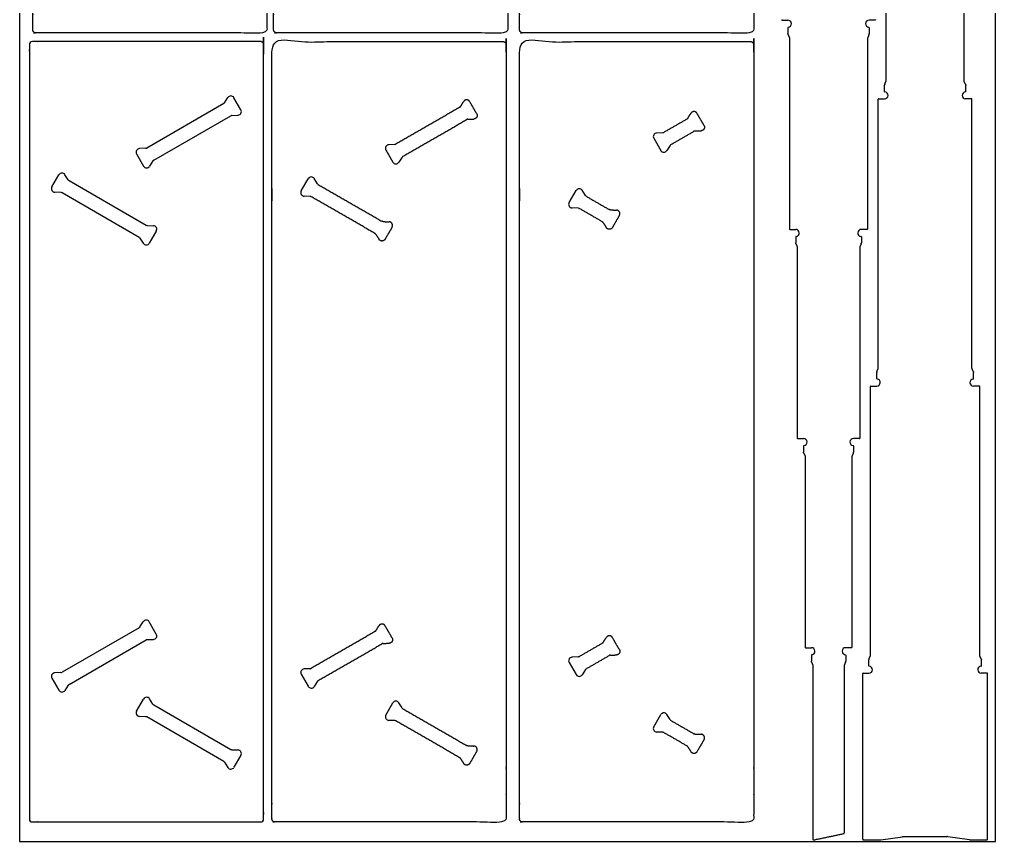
# Model space of a CAD drawing. Header units: millimetres. Extents: x -3995 to 3987, y -3942 to 2675.
# Drawn here: x 398 to 1648, y -500 to 553 of the extents above; entities that cross this region are included whole.
import ezdxf

# ---------------------------------------------------------------- set-up
doc = ezdxf.new("R2010")
doc.units = ezdxf.units.MM
doc.header["$MEASUREMENT"] = 0
doc.layers.add('Default', color=18, linetype='Continuous', true_color=0x000000)
doc.layers.add('Layer 02', color=1, linetype='Continuous', true_color=0xff0000)

msp = doc.modelspace()

# ---------------------------------------------------------------- linework, layer by layer
at = {"layer": 'Default'}
for p, q in [((1374.6, 552.3, -11.6), (1382.1, 552.3, -11.6)), ((1493.6, 552.3, -11.6), (1486, 552.3, -11.6)), ((1498.3, 451.6, -11.6), (1505.8, 451.6, -11.6)), ((1617.3, 451.6, -11.6), (1609.7, 451.6, -11.6)), ((1384.6, 284.3, -11.6), (1392.1, 284.3, -11.6)), ((1483.6, 284.3, -11.6), (1476, 284.3, -11.6)), ((1488.3, 83.6, -11.6), (1495.8, 83.6, -11.6)), ((1627.3, 83.6, -11.6), (1619.7, 83.6, -11.6)), ((1394.6, 16.3, -11.6), (1402.1, 16.3, -11.6)), ((1473.6, 16.3, -11.6), (1466, 16.3, -11.6)), ((1404.6, -251.7, -11.6), (1412.1, -251.7, -11.6)), ((1463.6, -251.7, -11.6), (1456, -251.7, -11.6)), ((1478.3, -284.4, -11.6), (1485.8, -284.4, -11.6)), ((1637.3, -284.4, -11.6), (1629.7, -284.4, -11.6)), ((1501.1, -497.9, -11.6), (1528.7, -493.9, -11.6)), ((1614.5, -497.9, -11.6), (1586.8, -493.9, -11.6))]:
    msp.add_line(p, q, dxfattribs=at)
for points in [[(1374.1, 553.3), (1374.1, 552.8)], [(1494.1, 553.3), (1494.1, 552.8)], [(660.6, 446.6), (664.8, 453.2)], [(681.5, 437.5), (672.5, 453.1)], [(1497.8, 450.6), (1497.8, 451.1)], [(1617.8, 450.6), (1617.8, 451.1)], [(659.6, 445.6), (560.8, 388.6)], [(569.8, 373), (668.6, 430)], [(670, 430.4), (677.8, 430.7)], [(1210.2, 401.1), (1219.2, 385.5)], [(1221.7, 408.2), (1213.9, 407.8)], [(559.4, 388.2), (551.5, 387.8)], [(878.6, 393.2), (870.8, 392.8)], [(1231.1, 392), (1226.9, 385.3)], [(547.8, 381.1), (556.8, 365.5)], [(867.1, 386.1), (876.1, 370.5)], [(888, 377), (883.8, 370.3)], [(568.7, 372), (564.5, 365.3)], [(439.4, 338.7), (448.4, 354.2)], [(460.3, 347.8), (456.1, 354.4)], [(461.4, 346.8), (560.2, 289.7)], [(758.7, 333.7), (767.7, 349.2)], [(779.6, 342.8), (775.4, 349.4)], [(451, 331.6), (443.1, 331.9)], [(551.2, 274.1), (452.4, 331.2)], [(770.3, 326.6), (762.4, 326.9)], [(1101.8, 318.7), (1110.8, 334.2)], [(1122.7, 327.8), (1118.5, 334.4)], [(1113.4, 311.6), (1105.5, 311.9)], [(561.6, 289.3), (569.4, 289)], [(573.1, 282.2), (564.1, 266.7)], [(1384.1, 285.3), (1384.1, 284.8)], [(1484.1, 285.3), (1484.1, 284.8)], [(552.2, 273.1), (556.4, 266.5)], [(1487.8, 82.6), (1487.8, 83.1)], [(1627.8, 82.6), (1627.8, 83.1)], [(1394.1, 17.3), (1394.1, 16.8)], [(1474.1, 17.3), (1474.1, 16.8)], [(552.2, -225.1), (556.4, -218.5)], [(573.1, -234.2), (564.1, -218.6)], [(551.2, -226.1), (452.4, -283.2)], [(461.4, -298.7), (560.2, -241.7)], [(561.6, -241.3), (569.4, -241)], [(1404.1, -250.7), (1404.1, -251.2)], [(1464.1, -250.7), (1464.1, -251.2)], [(1101.8, -270.6), (1110.8, -286.2)], [(1113.4, -263.6), (1105.5, -263.9)], [(451, -283.6), (443.1, -283.9)], [(758.7, -285.6), (767.7, -301.2)], [(770.3, -278.6), (762.4, -278.9)], [(1122.7, -279.7), (1118.5, -286.4)], [(1477.8, -285.4), (1477.8, -284.9)], [(1637.8, -285.4), (1637.8, -284.9)], [(439.4, -290.6), (448.4, -306.2)], [(460.3, -299.7), (456.1, -306.4)], [(779.6, -294.7), (775.4, -301.4)], [(547.8, -333), (556.8, -317.5)], [(568.7, -323.9), (564.5, -317.3)], [(569.8, -324.9), (668.6, -382)], [(867.1, -338), (876.1, -322.5)], [(888, -328.9), (883.8, -322.3)], [(1210.2, -353), (1219.2, -337.5)], [(1231.1, -343.9), (1226.9, -337.3)], [(559.4, -340.1), (551.5, -339.8)], [(659.6, -397.6), (560.8, -340.5)], [(878.6, -345.1), (870.8, -344.8)], [(1221.7, -360.1), (1213.9, -359.8)], [(670, -382.4), (677.8, -382.7)], [(660.6, -398.6), (664.8, -405.2)], [(681.5, -389.5), (672.5, -405)]]:
    msp.add_lwpolyline(points, dxfattribs=at)
for centre, radius, start, end in [((1374.6, 552.8, -11.6), 0.5, 180, 270), ((1382.1, 547.8, -11.6), 4.5, 275.5056, 90), ((1486, 547.8, -11.6), 4.5, 90, 264.4944), ((1493.6, 552.8, -11.6), 0.5, 270, 0), ((1382.6, 542.8, -11.6), 0.5, 95.5056, 180), ((1485.6, 542.8, -11.6), 0.5, 0, 84.4944), ((414.5, 521, -11.6), 4, 90, 180), ((668.6, 450.8, -11.6), 4.5, 30, 147.6278), ((1498.3, 451.1, -11.6), 0.5, 90, 180), ((1506.3, 461.1, -11.6), 0.5, 180, 264.4944), ((1505.8, 456.1, -11.6), 4.5, 270, 84.4944), ((1609.7, 456.1, -11.6), 4.5, 95.5056, 270), ((1609.3, 461.1, -11.6), 0.5, 275.5056, 0), ((1617.3, 451.1, -11.6), 0.5, 360, 90), ((658.1, 448.2, -11.6), 3, 300, 327.6278), ((670.1, 427.4, -11.6), 3, 92.3722, 120), ((677.6, 435.2, -11.6), 4.5, 272.3722, 30), ((1214.1, 403.3, -11.6), 4.5, 92.3722, 210), ((1221.6, 411.2, -11.6), 3, 272.3722, 300), ((551.7, 383.3, -11.6), 4.5, 92.3722, 210), ((559.3, 391.2, -11.6), 3, 272.3722, 300), ((871, 388.3, -11.6), 4.5, 92.3722, 210), ((878.5, 396.2, -11.6), 3, 272.3722, 300), ((1233.6, 390.4, -11.6), 3, 120, 147.6278), ((890.5, 375.4, -11.6), 3, 120, 147.6278), ((1223.1, 387.7, -11.6), 4.5, 210, 327.6278), ((560.7, 367.7, -11.6), 4.5, 210, 327.6278), ((571.3, 370.4, -11.6), 3, 120, 147.6278), ((880, 372.7, -11.6), 4.5, 210, 327.6278), ((452.3, 352, -11.6), 4.5, 32.3722, 150), ((771.6, 347, -11.6), 4.5, 32.3722, 150), ((443.3, 336.4, -11.6), 4.5, 150, 267.6278), ((462.9, 349.4, -11.6), 3, 212.3722, 240), ((782.1, 344.4, -11.6), 3, 212.3722, 240), ((450.9, 328.6, -11.6), 3, 60, 87.6278), ((762.6, 331.4, -11.6), 4.5, 150, 267.6278), ((770.1, 323.6, -11.6), 3, 60, 87.6278), ((1114.7, 332, -11.6), 4.5, 32.3722, 150), ((1125.2, 329.4, -11.6), 3, 212.3722, 240), ((1105.7, 316.4, -11.6), 4.5, 150, 267.6278), ((1113.2, 308.6, -11.6), 3, 60, 87.6278), ((561.7, 292.3, -11.6), 3, 240, 267.6278), ((569.2, 284.5, -11.6), 4.5, 330, 87.6278), ((1384.6, 284.8, -11.6), 0.5, 180, 270), ((1392.1, 279.8, -11.6), 4.5, 275.5056, 90), ((1392.6, 274.8, -11.6), 0.5, 95.5056, 180), ((1476, 279.8, -11.6), 4.5, 90, 264.4944), ((1475.6, 274.8, -11.6), 0.5, 0, 84.4944), ((1483.6, 284.8, -11.6), 0.5, 270, 0), ((549.7, 271.5, -11.6), 3, 32.3722, 60), ((560.2, 268.9, -11.6), 4.5, 212.3722, 330), ((1496.3, 93.1, -11.6), 0.5, 180, 264.4944), ((1495.8, 88.1, -11.6), 4.5, 270, 84.4944), ((1619.7, 88.1, -11.6), 4.5, 95.5056, 270), ((1619.3, 93.1, -11.6), 0.5, 275.5056, 0), ((1488.3, 83.1, -11.6), 0.5, 90, 180), ((1627.3, 83.1, -11.6), 0.5, 360, 90), ((1394.6, 16.8, -11.6), 0.5, 180, 270), ((1402.1, 11.8, -11.6), 4.5, 275.5056, 90), ((1466, 11.8, -11.6), 4.5, 90, 264.4944), ((1473.6, 16.8, -11.6), 0.5, 270, 0), ((1402.6, 6.8, -11.6), 0.5, 95.5056, 180), ((1465.6, 6.8, -11.6), 0.5, 0, 84.4944), ((560.2, -220.9, -11.6), 4.5, 30, 147.6278), ((549.7, -223.5, -11.6), 3, 300, 327.6278), ((569.2, -236.5, -11.6), 4.5, 272.3722, 30), ((561.7, -244.3, -11.6), 3, 92.3722, 120), ((1404.6, -251.2, -11.6), 0.5, 180, 270), ((1412.1, -256.2, -11.6), 4.5, 275.5056, 90), ((1412.6, -261.2, -11.6), 0.5, 95.5056, 180), ((1456, -256.2, -11.6), 4.5, 90, 264.4944), ((1455.6, -261.2, -11.6), 0.5, 0, 84.4944), ((1463.6, -251.2, -11.6), 0.5, 270, 0), ((1105.7, -268.4, -11.6), 4.5, 92.3722, 210), ((1113.2, -260.6, -11.6), 3, 272.3722, 300), ((1486.3, -275, -11.6), 0.5, 180, 264.4944), ((1629.3, -275, -11.6), 0.5, 275.5056, 0), ((443.3, -288.4, -11.6), 4.5, 92.3722, 210), ((450.9, -280.6, -11.6), 3, 272.3722, 300), ((762.6, -283.4, -11.6), 4.5, 92.3722, 210), ((770.1, -275.6, -11.6), 3, 272.3722, 300), ((1114.7, -284, -11.6), 4.5, 210, 327.6278), ((1125.2, -281.3, -11.6), 3, 120, 147.6278), ((1478.3, -284.9, -11.6), 0.5, 90, 180), ((1485.8, -279.9, -11.6), 4.5, 270, 84.4944), ((1629.7, -279.9, -11.6), 4.5, 95.5056, 270), ((1637.3, -284.9, -11.6), 0.5, 360, 90), ((462.9, -301.3, -11.6), 3, 120, 147.6278), ((782.1, -296.3, -11.6), 3, 120, 147.6278), ((452.3, -304, -11.6), 4.5, 210, 327.6278), ((771.6, -299, -11.6), 4.5, 210, 327.6278), ((560.7, -319.7, -11.6), 4.5, 32.3722, 150), ((571.3, -322.3, -11.6), 3, 212.3722, 240), ((880, -324.7, -11.6), 4.5, 32.3722, 150), ((551.7, -335.3, -11.6), 4.5, 150, 267.6278), ((890.5, -327.3, -11.6), 3, 212.3722, 240), ((1223.1, -339.7, -11.6), 4.5, 32.3722, 150), ((559.3, -343.1, -11.6), 3, 60, 87.6278), ((871, -340.3, -11.6), 4.5, 150, 267.6278), ((878.5, -348.1, -11.6), 3, 60, 87.6278), ((1233.6, -342.3, -11.6), 3, 212.3722, 240), ((1214.1, -355.3, -11.6), 4.5, 150, 267.6278), ((1221.6, -363.1, -11.6), 3, 60, 87.6278), ((670.1, -379.4, -11.6), 3, 240, 267.6278), ((677.6, -387.2, -11.6), 4.5, 330, 87.6278), ((658.1, -400.2, -11.6), 3, 32.3722, 60), ((668.6, -402.8, -11.6), 4.5, 212.3722, 330), ((414.5, -471, -11.6), 4, 180, 270), ((706.5, -471, -11.6), 4, 270, 0)]:
    msp.add_arc(centre, radius, start, end, dxfattribs=at)
for points, weights, knots in [([(710.8, 1536.2, -11.6), (564.8, 1536.2, -11.6), (418.8, 1536.2, -11.6), (414.8, 1536.2, -11.6), (414.8, 1532.2, -11.6), (414.8, 636.2, -11.6), (414.8, 540.2, -11.6), (414.8, 536.2, -11.6), (418.8, 536.2, -11.6), (564.8, 536.2, -11.6), (710.8, 536.2, -11.6), (714.8, 536.2, -11.6), (714.8, 540.2, -11.6), (714.8, 636.2, -11.6), (714.8, 1532.2, -11.6), (714.8, 1536.2, -11.6), (710.8, 1536.2, -11.6)], [1, 1, 1, 0.707106781186, 1, 1, 1, 0.707106781187, 1, 1, 1, 0.707106781186, 1, 1, 1, 0.707106781187, 1], [11200.566371, 11200.566371, 11200.566371, 11492.566371, 11492.566371, 11498.849556, 11498.849556, 13490.849556, 13490.849556, 13497.132741, 13497.132741, 13789.132741, 13789.132741, 13795.415927, 13795.415927, 15787.415927, 15787.415927, 15793.699112, 15793.699112, 15793.699112]), ([(1019.3, 1536.2, -11.6), (873.3, 1536.2, -11.6), (727.3, 1536.2, -11.6), (723.3, 1536.2, -11.6), (723.3, 1532.2, -11.6), (723.3, 636.2, -11.6), (723.3, 540.2, -11.6), (723.3, 536.2, -11.6), (727.3, 536.2, -11.6), (873.3, 536.2, -11.6), (1019.3, 536.2, -11.6), (1023.3, 536.2, -11.6), (1023.3, 540.2, -11.6), (1023.3, 636.2, -11.6), (1023.3, 1532.2, -11.6), (1023.3, 1536.2, -11.6), (1019.3, 1536.2, -11.6)], [1, 1, 1, 0.707106781186, 1, 1, 1, 0.707106781187, 1, 1, 1, 0.707106781186, 1, 1, 1, 0.707106781187, 1], [11200.566371, 11200.566371, 11200.566371, 11492.566371, 11492.566371, 11498.849556, 11498.849556, 13490.849556, 13490.849556, 13497.132741, 13497.132741, 13789.132741, 13789.132741, 13795.415927, 13795.415927, 15787.415927, 15787.415927, 15793.699112, 15793.699112, 15793.699112]), ([(1334.4, 1536.2, -11.6), (1188.4, 1536.2, -11.6), (1042.4, 1536.2, -11.6), (1038.4, 1536.2, -11.6), (1038.4, 1532.2, -11.6), (1038.4, 636.2, -11.6), (1038.4, 540.2, -11.6), (1038.4, 536.2, -11.6), (1042.4, 536.2, -11.6), (1188.4, 536.2, -11.6), (1334.4, 536.2, -11.6), (1338.4, 536.2, -11.6), (1338.4, 540.2, -11.6), (1338.4, 636.2, -11.6), (1338.4, 1532.2, -11.6), (1338.4, 1536.2, -11.6), (1334.4, 1536.2, -11.6)], [1, 1, 1, 0.707106781186, 1, 1, 1, 0.707106781187, 1, 1, 1, 0.707106781186, 1, 1, 1, 0.707106781187, 1], [11200.566371, 11200.566371, 11200.566371, 11492.566371, 11492.566371, 11498.849556, 11498.849556, 13490.849556, 13490.849556, 13497.132741, 13497.132741, 13789.132741, 13789.132741, 13795.415927, 13795.415927, 15787.415927, 15787.415927, 15793.699112, 15793.699112, 15793.699112]), ([(710.5, -471, -11.6), (710.5, -420.8, -11.6), (710.5, 521, -11.6), (710.5, 525, -11.6), (706.5, 525, -11.6)], [0.736835955256, 1, 1, 0.707106781187, 1], [13896.240058, 13896.240058, 13896.240058, 15787.415925, 15787.415925, 15793.699112, 15793.699112, 15793.699112]), ([(1017.1, 525, -11.6), (871.1, 525, -11.6), (725.1, 525, -11.6), (721.1, 525, -11.6), (721.1, 521, -11.6), (721.1, -375, -11.6), (721.1, -471, -11.6), (721.1, -475, -11.6), (725.1, -475, -11.6), (871.1, -475, -11.6), (1017.1, -475, -11.6), (1021.1, -475, -11.6), (1021.1, -471, -11.6), (1021.1, -375, -11.6), (1021.1, 521, -11.6), (1021.1, 525, -11.6), (1017.1, 525, -11.6)], [1, 1, 1, 0.707106781186, 1, 1, 1, 0.707106781187, 1, 1, 1, 0.707106781186, 1, 1, 1, 0.707106781187, 1], [11200.566371, 11200.566371, 11200.566371, 11492.566371, 11492.566371, 11498.849556, 11498.849556, 13490.849556, 13490.849556, 13497.132741, 13497.132741, 13789.132741, 13789.132741, 13795.415927, 13795.415927, 15787.415927, 15787.415927, 15793.699112, 15793.699112, 15793.699112]), ([(1334.2, 525, -11.6), (1188.2, 525, -11.6), (1042.2, 525, -11.6), (1038.2, 525, -11.6), (1038.2, 521, -11.6), (1038.2, -375, -11.6), (1038.2, -471, -11.6), (1038.2, -475, -11.6), (1042.2, -475, -11.6), (1188.2, -475, -11.6), (1334.2, -475, -11.6), (1338.2, -475, -11.6), (1338.2, -471, -11.6), (1338.2, -375, -11.6), (1338.2, 521, -11.6), (1338.2, 525, -11.6), (1334.2, 525, -11.6)], [1, 1, 1, 0.707106781186, 1, 1, 1, 0.707106781187, 1, 1, 1, 0.707106781186, 1, 1, 1, 0.707106781187, 1], [11200.566371, 11200.566371, 11200.566371, 11492.566371, 11492.566371, 11498.849556, 11498.849556, 13490.849556, 13490.849556, 13497.132741, 13497.132741, 13789.132741, 13789.132741, 13795.415927, 13795.415927, 15787.415927, 15787.415927, 15793.699112, 15793.699112, 15793.699112]), ([(974.5, 448.1, -11.6), (973.2, 450.3, -11.6), (970.7, 450.3, -11.6), (968.1, 450.4, -11.6), (966.8, 448.2, -11.6)], [1, 0.871154179895, 1, 0.871154179895, 1], [28.274334, 28.274334, 28.274334, 32.893568, 32.893568, 37.512803, 37.512803, 37.512803]), ([(983.5, 432.5, -11.6), (984.7, 430.3, -11.6), (983.5, 428.1, -11.6), (982.3, 425.9, -11.6), (979.7, 425.7, -11.6)], [1, 0.871154179895, 1, 0.871154179895, 1], [28.274334, 28.274334, 28.274334, 32.893568, 32.893568, 37.512803, 37.512803, 37.512803]), ([(1265.6, 433.1, -11.6), (1264.3, 435.3, -11.6), (1261.8, 435.3, -11.6), (1259.3, 435.4, -11.6), (1257.9, 433.2, -11.6)], [1, 0.871154179895, 1, 0.871154179895, 1], [28.274334, 28.274334, 28.274334, 32.893568, 32.893568, 37.512803, 37.512803, 37.512803]), ([(1274.6, 417.5, -11.6), (1275.9, 415.3, -11.6), (1274.7, 413.1, -11.6), (1273.4, 410.9, -11.6), (1270.9, 410.7, -11.6)], [1, 0.871154179895, 1, 0.871154179895, 1], [28.274334, 28.274334, 28.274334, 32.893568, 32.893568, 37.512803, 37.512803, 37.512803]), ([(1166.2, 302.2, -11.6), (1167.5, 304.4, -11.6), (1166.3, 306.7, -11.6), (1165, 308.9, -11.6), (1162.5, 309, -11.6)], [1, 0.871154179895, 1, 0.871154179895, 1], [28.274334, 28.274334, 28.274334, 32.893568, 32.893568, 37.512803, 37.512803, 37.512803]), ([(875.1, 287.2, -11.6), (876.3, 289.4, -11.6), (875.1, 291.7, -11.6), (873.9, 293.9, -11.6), (871.4, 294, -11.6)], [1, 0.871154179895, 1, 0.871154179895, 1], [28.274334, 28.274334, 28.274334, 32.893568, 32.893568, 37.512803, 37.512803, 37.512803]), ([(1157.2, 286.7, -11.6), (1156, 284.5, -11.6), (1153.4, 284.4, -11.6), (1150.9, 284.4, -11.6), (1149.5, 286.5, -11.6)], [1, 0.871154179895, 1, 0.871154179895, 1], [28.274334, 28.274334, 28.274334, 32.893568, 32.893568, 37.512803, 37.512803, 37.512803]), ([(866.1, 271.7, -11.6), (864.8, 269.5, -11.6), (862.3, 269.4, -11.6), (859.7, 269.4, -11.6), (858.4, 271.5, -11.6)], [1, 0.871154179895, 1, 0.871154179895, 1], [28.274334, 28.274334, 28.274334, 32.893568, 32.893568, 37.512803, 37.512803, 37.512803]), ([(866.1, -223.6, -11.6), (864.8, -221.4, -11.6), (862.3, -221.4, -11.6), (859.7, -221.3, -11.6), (858.4, -223.5, -11.6)], [1, 0.871154179895, 1, 0.871154179895, 1], [28.274334, 28.274334, 28.274334, 32.893568, 32.893568, 37.512803, 37.512803, 37.512803]), ([(1157.2, -238.6, -11.6), (1156, -236.4, -11.6), (1153.4, -236.4, -11.6), (1150.9, -236.3, -11.6), (1149.5, -238.5, -11.6)], [1, 0.871154179895, 1, 0.871154179895, 1], [28.274334, 28.274334, 28.274334, 32.893568, 32.893568, 37.512803, 37.512803, 37.512803]), ([(875.1, -239.2, -11.6), (876.3, -241.4, -11.6), (875.1, -243.6, -11.6), (873.9, -245.9, -11.6), (871.4, -246, -11.6)], [1, 0.871154179895, 1, 0.871154179895, 1], [28.274334, 28.274334, 28.274334, 32.893568, 32.893568, 37.512803, 37.512803, 37.512803]), ([(1166.2, -254.2, -11.6), (1167.5, -256.4, -11.6), (1166.3, -258.6, -11.6), (1165, -260.9, -11.6), (1162.5, -261, -11.6)], [1, 0.871154179895, 1, 0.871154179895, 1], [28.274334, 28.274334, 28.274334, 32.893568, 32.893568, 37.512803, 37.512803, 37.512803]), ([(1274.6, -369.5, -11.6), (1275.9, -367.3, -11.6), (1274.7, -365, -11.6), (1273.4, -362.8, -11.6), (1270.9, -362.7, -11.6)], [1, 0.871154179895, 1, 0.871154179895, 1], [28.274334, 28.274334, 28.274334, 32.893568, 32.893568, 37.512803, 37.512803, 37.512803]), ([(983.5, -384.5, -11.6), (984.7, -382.3, -11.6), (983.5, -380, -11.6), (982.3, -377.8, -11.6), (979.7, -377.7, -11.6)], [1, 0.871154179895, 1, 0.871154179895, 1], [28.274334, 28.274334, 28.274334, 32.893568, 32.893568, 37.512803, 37.512803, 37.512803]), ([(1265.6, -385, -11.6), (1264.3, -387.2, -11.6), (1261.8, -387.3, -11.6), (1259.3, -387.3, -11.6), (1257.9, -385.2, -11.6)], [1, 0.871154179895, 1, 0.871154179895, 1], [28.274334, 28.274334, 28.274334, 32.893568, 32.893568, 37.512803, 37.512803, 37.512803]), ([(974.5, -400, -11.6), (973.2, -402.2, -11.6), (970.7, -402.3, -11.6), (968.1, -402.3, -11.6), (966.8, -400.2, -11.6)], [1, 0.871154179895, 1, 0.871154179895, 1], [28.274334, 28.274334, 28.274334, 32.893568, 32.893568, 37.512803, 37.512803, 37.512803]), ([(1414.1, -497, -11.6), (1414.1, -497.5, -11.6), (1414.4, -497.8, -11.6), (1414.8, -498.1, -11.6), (1415.3, -498, -11.6)], [1, 0.902740779563, 1, 0.902740779563, 1], [0, 0, 0, 0.889395, 0.889395, 1.778791, 1.778791, 1.778791])]:
    msp.add_rational_spline(points, weights, degree=2, knots=knots, dxfattribs=at)
for points in [[(1507.8, 474.8, -11.6), (1507.8, 596.7, -11.6), (1507.8, 718.6, -11.6)], [(1607.8, 474.8, -11.6), (1607.8, 596.7, -11.6), (1607.8, 718.6, -11.6)], [(1382.1, 542.8, -11.6), (1382.1, 538.9, -11.6), (1382.1, 534.9, -11.6)], [(1486.1, 542.8, -11.6), (1486.1, 538.9, -11.6), (1486.1, 534.9, -11.6)], [(1382.3, 533.7, -11.6), (1383, 532.1, -11.6), (1383.7, 530.6, -11.6)], [(1384.1, 529.1, -11.6), (1384.1, 407.2, -11.6), (1384.1, 285.3, -11.6)], [(1484.1, 529.1, -11.6), (1484.1, 407.2, -11.6), (1484.1, 285.3, -11.6)], [(1485.8, 533.7, -11.6), (1485.1, 532.1, -11.6), (1484.4, 530.6, -11.6)], [(1505.8, 461.1, -11.6), (1505.8, 465.1, -11.6), (1505.8, 469, -11.6)], [(1506, 470.2, -11.6), (1506.7, 471.8, -11.6), (1507.4, 473.3, -11.6)], [(1609.5, 470.2, -11.6), (1608.8, 471.8, -11.6), (1608.1, 473.3, -11.6)], [(1609.8, 461.1, -11.6), (1609.8, 465.1, -11.6), (1609.8, 469, -11.6)], [(1497.8, 106.8, -11.6), (1497.8, 278.7, -11.6), (1497.8, 450.6, -11.6)], [(1617.8, 106.8, -11.6), (1617.8, 278.7, -11.6), (1617.8, 450.6, -11.6)], [(961.5, 440.6, -11.6), (920.8, 417.1, -11.6), (880, 393.6, -11.6)], [(962.6, 441.6, -11.6), (964.7, 444.9, -11.6), (966.8, 448.2, -11.6)], [(983.5, 432.5, -11.6), (979, 440.3, -11.6), (974.5, 448.1, -11.6)], [(889, 378, -11.6), (929.8, 401.5, -11.6), (970.5, 425, -11.6)], [(971.9, 425.4, -11.6), (975.8, 425.6, -11.6), (979.7, 425.7, -11.6)], [(1252.7, 425.6, -11.6), (1237.9, 417.1, -11.6), (1223.1, 408.6, -11.6)], [(1253.7, 426.6, -11.6), (1255.8, 429.9, -11.6), (1257.9, 433.2, -11.6)], [(1274.6, 417.5, -11.6), (1270.1, 425.3, -11.6), (1265.6, 433.1, -11.6)], [(1232.1, 393, -11.6), (1246.9, 401.5, -11.6), (1261.7, 410, -11.6)], [(1263, 410.4, -11.6), (1267, 410.6, -11.6), (1270.9, 410.7, -11.6)], [(780.6, 341.8, -11.6), (821.4, 318.2, -11.6), (862.1, 294.7, -11.6)], [(853.1, 279.1, -11.6), (812.4, 302.7, -11.6), (771.6, 326.2, -11.6)], [(1123.7, 326.8, -11.6), (1138.5, 318.2, -11.6), (1153.3, 309.7, -11.6)], [(1144.3, 294.1, -11.6), (1129.5, 302.7, -11.6), (1114.7, 311.2, -11.6)], [(1154.7, 309.3, -11.6), (1158.6, 309.2, -11.6), (1162.5, 309, -11.6)], [(1166.2, 302.2, -11.6), (1161.7, 294.5, -11.6), (1157.2, 286.7, -11.6)], [(863.5, 294.3, -11.6), (867.4, 294.2, -11.6), (871.4, 294, -11.6)], [(1145.3, 293.1, -11.6), (1147.4, 289.8, -11.6), (1149.5, 286.5, -11.6)], [(854.2, 278.1, -11.6), (856.3, 274.8, -11.6), (858.4, 271.5, -11.6)], [(875.1, 287.2, -11.6), (870.6, 279.5, -11.6), (866.1, 271.7, -11.6)], [(1392.1, 274.8, -11.6), (1392.1, 270.9, -11.6), (1392.1, 266.9, -11.6)], [(1392.3, 265.7, -11.6), (1393, 264.1, -11.6), (1393.7, 262.6, -11.6)], [(1475.8, 265.7, -11.6), (1475.1, 264.1, -11.6), (1474.4, 262.6, -11.6)], [(1476.1, 274.8, -11.6), (1476.1, 270.9, -11.6), (1476.1, 266.9, -11.6)], [(1394.1, 261.1, -11.6), (1394.1, 139.2, -11.6), (1394.1, 17.3, -11.6)], [(1474.1, 261.1, -11.6), (1474.1, 139.2, -11.6), (1474.1, 17.3, -11.6)], [(1495.8, 93.1, -11.6), (1495.8, 97.1, -11.6), (1495.8, 101, -11.6)], [(1496, 102.2, -11.6), (1496.7, 103.8, -11.6), (1497.4, 105.3, -11.6)], [(1619.5, 102.2, -11.6), (1618.8, 103.8, -11.6), (1618.1, 105.3, -11.6)], [(1619.8, 93.1, -11.6), (1619.8, 97.1, -11.6), (1619.8, 101, -11.6)], [(1487.8, -261.3, -11.6), (1487.8, -89.3, -11.6), (1487.8, 82.6, -11.6)], [(1627.8, -261.3, -11.6), (1627.8, -89.3, -11.6), (1627.8, 82.6, -11.6)], [(1402.1, 6.8, -11.6), (1402.1, 2.9, -11.6), (1402.1, -1.1, -11.6)], [(1466.1, 6.8, -11.6), (1466.1, 2.9, -11.6), (1466.1, -1.1, -11.6)], [(1402.3, -2.3, -11.6), (1403, -3.9, -11.6), (1403.7, -5.4, -11.6)], [(1404.1, -6.9, -11.6), (1404.1, -128.8, -11.6), (1404.1, -250.7, -11.6)], [(1464.1, -6.9, -11.6), (1464.1, -128.8, -11.6), (1464.1, -250.7, -11.6)], [(1465.8, -2.3, -11.6), (1465.1, -3.9, -11.6), (1464.4, -5.4, -11.6)], [(854.2, -230.1, -11.6), (856.3, -226.8, -11.6), (858.4, -223.5, -11.6)], [(875.1, -239.2, -11.6), (870.6, -231.4, -11.6), (866.1, -223.6, -11.6)], [(853.1, -231.1, -11.6), (812.4, -254.6, -11.6), (771.6, -278.2, -11.6)], [(780.6, -293.7, -11.6), (821.4, -270.2, -11.6), (862.1, -246.7, -11.6)], [(863.5, -246.3, -11.6), (867.4, -246.1, -11.6), (871.4, -246, -11.6)], [(1144.3, -246.1, -11.6), (1129.5, -254.6, -11.6), (1114.7, -263.2, -11.6)], [(1145.3, -245.1, -11.6), (1147.4, -241.8, -11.6), (1149.5, -238.5, -11.6)], [(1166.2, -254.2, -11.6), (1161.7, -246.4, -11.6), (1157.2, -238.6, -11.6)], [(1123.7, -278.7, -11.6), (1138.5, -270.2, -11.6), (1153.3, -261.7, -11.6)], [(1154.7, -261.3, -11.6), (1158.6, -261.1, -11.6), (1162.5, -261, -11.6)], [(1412.1, -261.2, -11.6), (1412.1, -265.1, -11.6), (1412.1, -269.1, -11.6)], [(1456.1, -261.2, -11.6), (1456.1, -265.1, -11.6), (1456.1, -269.1, -11.6)], [(1412.3, -270.3, -11.6), (1413, -271.9, -11.6), (1413.7, -273.4, -11.6)], [(1414.1, -274.9, -11.6), (1414.1, -385.9, -11.6), (1414.1, -497, -11.6)], [(1454.1, -274.9, -11.6), (1454.1, -381.9, -11.6), (1454.1, -489, -11.6)], [(1455.8, -270.3, -11.6), (1455.1, -271.9, -11.6), (1454.4, -273.4, -11.6)], [(1485.8, -275, -11.6), (1485.8, -271, -11.6), (1485.8, -267.1, -11.6)], [(1486, -265.9, -11.6), (1486.7, -264.3, -11.6), (1487.4, -262.8, -11.6)], [(1629.5, -265.9, -11.6), (1628.8, -264.3, -11.6), (1628.1, -262.8, -11.6)], [(1629.8, -275, -11.6), (1629.8, -271, -11.6), (1629.8, -267.1, -11.6)], [(1477.8, -497, -11.6), (1477.8, -391.2, -11.6), (1477.8, -285.4, -11.6)], [(1637.8, -497, -11.6), (1637.8, -391.2, -11.6), (1637.8, -285.4, -11.6)], [(889, -329.9, -11.6), (929.8, -353.5, -11.6), (970.5, -377, -11.6)], [(961.5, -392.6, -11.6), (920.8, -369, -11.6), (880, -345.5, -11.6)], [(1232.1, -344.9, -11.6), (1246.9, -353.5, -11.6), (1261.7, -362, -11.6)], [(1252.7, -377.6, -11.6), (1237.9, -369, -11.6), (1223.1, -360.5, -11.6)], [(1263, -362.4, -11.6), (1267, -362.6, -11.6), (1270.9, -362.7, -11.6)], [(1274.6, -369.5, -11.6), (1270.1, -377.3, -11.6), (1265.6, -385, -11.6)], [(971.9, -377.4, -11.6), (975.8, -377.6, -11.6), (979.7, -377.7, -11.6)], [(983.5, -384.5, -11.6), (979, -392.3, -11.6), (974.5, -400, -11.6)], [(1253.7, -378.6, -11.6), (1255.8, -381.9, -11.6), (1257.9, -385.2, -11.6)], [(962.6, -393.6, -11.6), (964.7, -396.9, -11.6), (966.8, -400.2, -11.6)], [(1415.3, -498, -11.6), (1434.3, -494, -11.6), (1453.3, -490, -11.6)], [(1478.9, -498, -11.6), (1489.4, -498, -11.6), (1499.8, -498, -11.6)], [(1529.9, -493.8, -11.6), (1557.8, -493.8, -11.6), (1585.6, -493.8, -11.6)], [(1615.7, -498, -11.6), (1626.2, -498, -11.6), (1636.6, -498, -11.6)]]:
    msp.add_open_spline(points, degree=2, dxfattribs=at)
for points, weights in [([(1382.3, 533.7, -11.6), (1382.1, 534.3, -11.6), (1382.1, 534.9, -11.6)], [1, 0.976880094867, 1]), ([(1383.7, 530.6, -11.6), (1384.1, 529.9, -11.6), (1384.1, 529.1, -11.6)], [1, 0.976880094867, 1]), ([(1484.4, 530.6, -11.6), (1484.1, 529.9, -11.6), (1484.1, 529.1, -11.6)], [1, 0.976880094867, 1]), ([(1485.8, 533.7, -11.6), (1486.1, 534.3, -11.6), (1486.1, 534.9, -11.6)], [1, 0.976880094867, 1]), ([(410.5, 521, -11.6), (410.5, 470.7, -11.6), (410.5, -471, -11.6)], [0.736835829769, 1, 1]), ([(706.5, 525, -11.6), (440.4, 525, -11.6), (414.5, 525, -11.6)], [1, 1, 0.761904505852]), ([(1506, 470.2, -11.6), (1505.8, 469.6, -11.6), (1505.8, 469, -11.6)], [1, 0.976880094867, 1]), ([(1507.4, 473.3, -11.6), (1507.8, 474, -11.6), (1507.8, 474.8, -11.6)], [1, 0.976880094867, 1]), ([(1608.1, 473.3, -11.6), (1607.8, 474, -11.6), (1607.8, 474.8, -11.6)], [1, 0.976880094867, 1]), ([(1609.5, 470.2, -11.6), (1609.8, 469.6, -11.6), (1609.8, 469, -11.6)], [1, 0.976880094867, 1]), ([(962.6, 441.6, -11.6), (962.2, 441, -11.6), (961.5, 440.6, -11.6)], [1, 0.971076313064, 1]), ([(971.9, 425.4, -11.6), (971.2, 425.4, -11.6), (970.5, 425, -11.6)], [1, 0.971076313064, 1]), ([(1253.7, 426.6, -11.6), (1253.3, 426, -11.6), (1252.7, 425.6, -11.6)], [1, 0.971076313064, 1]), ([(1263, 410.4, -11.6), (1262.3, 410.4, -11.6), (1261.7, 410, -11.6)], [1, 0.971076313064, 1]), ([(1154.7, 309.3, -11.6), (1153.9, 309.4, -11.6), (1153.3, 309.7, -11.6)], [1, 0.971076313064, 1]), ([(863.5, 294.3, -11.6), (862.8, 294.4, -11.6), (862.1, 294.7, -11.6)], [1, 0.971076313064, 1]), ([(1145.3, 293.1, -11.6), (1144.9, 293.8, -11.6), (1144.3, 294.1, -11.6)], [1, 0.971076313064, 1]), ([(854.2, 278.1, -11.6), (853.8, 278.8, -11.6), (853.1, 279.1, -11.6)], [1, 0.971076313064, 1]), ([(1392.3, 265.7, -11.6), (1392.1, 266.3, -11.6), (1392.1, 266.9, -11.6)], [1, 0.976880094867, 1]), ([(1393.7, 262.6, -11.6), (1394.1, 261.9, -11.6), (1394.1, 261.1, -11.6)], [1, 0.976880094867, 1]), ([(1474.4, 262.6, -11.6), (1474.1, 261.9, -11.6), (1474.1, 261.1, -11.6)], [1, 0.976880094867, 1]), ([(1475.8, 265.7, -11.6), (1476.1, 266.3, -11.6), (1476.1, 266.9, -11.6)], [1, 0.976880094867, 1]), ([(1496, 102.2, -11.6), (1495.8, 101.6, -11.6), (1495.8, 101, -11.6)], [1, 0.976880094867, 1]), ([(1497.4, 105.3, -11.6), (1497.8, 106, -11.6), (1497.8, 106.8, -11.6)], [1, 0.976880094867, 1]), ([(1618.1, 105.3, -11.6), (1617.8, 106, -11.6), (1617.8, 106.8, -11.6)], [1, 0.976880094867, 1]), ([(1619.5, 102.2, -11.6), (1619.8, 101.6, -11.6), (1619.8, 101, -11.6)], [1, 0.976880094867, 1]), ([(1402.3, -2.3, -11.6), (1402.1, -1.7, -11.6), (1402.1, -1.1, -11.6)], [1, 0.976880094867, 1]), ([(1403.7, -5.4, -11.6), (1404.1, -6.1, -11.6), (1404.1, -6.9, -11.6)], [1, 0.976880094867, 1]), ([(1464.4, -5.4, -11.6), (1464.1, -6.1, -11.6), (1464.1, -6.9, -11.6)], [1, 0.976880094867, 1]), ([(1465.8, -2.3, -11.6), (1466.1, -1.7, -11.6), (1466.1, -1.1, -11.6)], [1, 0.976880094867, 1]), ([(854.2, -230.1, -11.6), (853.8, -230.7, -11.6), (853.1, -231.1, -11.6)], [1, 0.971076313064, 1]), ([(863.5, -246.3, -11.6), (862.8, -246.3, -11.6), (862.1, -246.7, -11.6)], [1, 0.971076313064, 1]), ([(1145.3, -245.1, -11.6), (1144.9, -245.7, -11.6), (1144.3, -246.1, -11.6)], [1, 0.971076313064, 1]), ([(1154.7, -261.3, -11.6), (1153.9, -261.3, -11.6), (1153.3, -261.7, -11.6)], [1, 0.971076313064, 1]), ([(1487.4, -262.8, -11.6), (1487.8, -262.1, -11.6), (1487.8, -261.3, -11.6)], [1, 0.976880094867, 1]), ([(1628.1, -262.8, -11.6), (1627.8, -262.1, -11.6), (1627.8, -261.3, -11.6)], [1, 0.976880094867, 1]), ([(1412.3, -270.3, -11.6), (1412.1, -269.7, -11.6), (1412.1, -269.1, -11.6)], [1, 0.976880094867, 1]), ([(1413.7, -273.4, -11.6), (1414.1, -274.1, -11.6), (1414.1, -274.9, -11.6)], [1, 0.976880094867, 1]), ([(1454.4, -273.4, -11.6), (1454.1, -274.1, -11.6), (1454.1, -274.9, -11.6)], [1, 0.976880094867, 1]), ([(1455.8, -270.3, -11.6), (1456.1, -269.7, -11.6), (1456.1, -269.1, -11.6)], [1, 0.976880094867, 1]), ([(1486, -265.9, -11.6), (1485.8, -266.4, -11.6), (1485.8, -267.1, -11.6)], [1, 0.976880094867, 1]), ([(1629.5, -265.9, -11.6), (1629.8, -266.4, -11.6), (1629.8, -267.1, -11.6)], [1, 0.976880094867, 1]), ([(1263, -362.4, -11.6), (1262.3, -362.4, -11.6), (1261.7, -362, -11.6)], [1, 0.971076313064, 1]), ([(971.9, -377.4, -11.6), (971.2, -377.4, -11.6), (970.5, -377, -11.6)], [1, 0.971076313064, 1]), ([(1253.7, -378.6, -11.6), (1253.3, -377.9, -11.6), (1252.7, -377.6, -11.6)], [1, 0.971076313064, 1]), ([(962.6, -393.6, -11.6), (962.2, -392.9, -11.6), (961.5, -392.6, -11.6)], [1, 0.971076313064, 1]), ([(414.5, -475, -11.6), (440.4, -475, -11.6), (706.5, -475, -11.6)], [0.761904505853, 1, 1]), ([(1453.3, -490, -11.6), (1454.1, -489.8, -11.6), (1454.1, -489, -11.6)], [1, 0.776690981035, 1]), ([(1477.8, -497, -11.6), (1477.8, -498, -11.6), (1478.9, -498, -11.6)], [1, 0.707106781187, 1]), ([(1499.8, -498, -11.6), (1500.5, -498, -11.6), (1501.1, -497.9, -11.6)], [1, 0.997766859876, 1]), ([(1528.7, -493.9, -11.6), (1529.3, -493.8, -11.6), (1529.9, -493.8, -11.6)], [1, 0.997766859876, 1]), ([(1586.8, -493.9, -11.6), (1586.2, -493.8, -11.6), (1585.6, -493.8, -11.6)], [1, 0.997766859876, 1]), ([(1614.5, -497.9, -11.6), (1615.1, -498, -11.6), (1615.7, -498, -11.6)], [1, 0.997766859876, 1]), ([(1636.6, -498, -11.6), (1637.8, -498, -11.6), (1637.8, -497, -11.6)], [1, 0.707106781187, 1])]:
    msp.add_rational_spline(points, weights, degree=2, dxfattribs=at)
at = {"layer": 'Layer 02'}
msp.add_lwpolyline([(397.9, -500), (1647.9, -500), (1647.9, 1900), (397.9, 1900)], close=True, dxfattribs=at)

doc.saveas('drawing.dxf')
